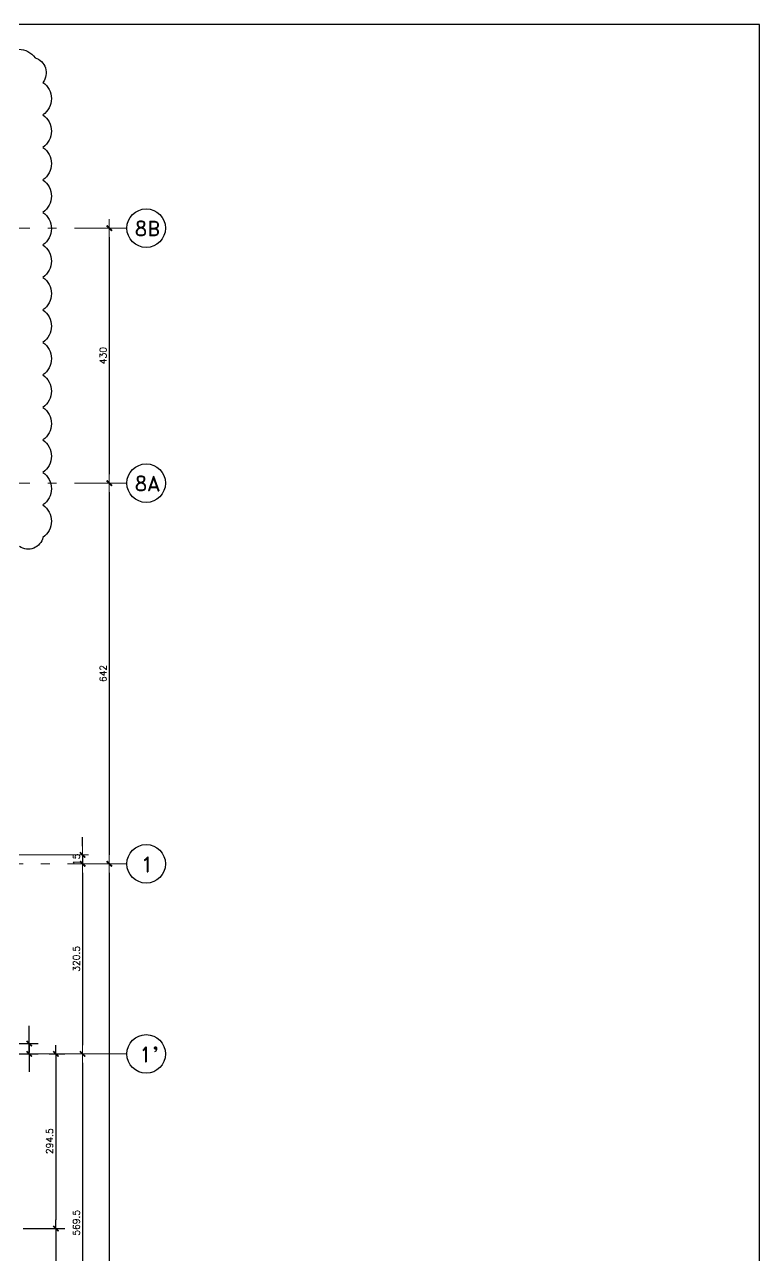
# Model space of a CAD drawing. Extents: x -58 to 5689, y 67 to 4123.
# Drawn here: x 4448 to 5687, y 2048 to 4123 of the extents above; entities that cross this region are included whole.
import ezdxf

# ---------------------------------------------------------------- set-up
doc = ezdxf.new("R2010")
doc.units = 0
doc.header["$LTSCALE"] = 30
doc.header["$MEASUREMENT"] = 0
doc.linetypes.add('EJES', pattern=[12.5, 10, -1, 0.5, -1])
doc.layers.get('0').update_dxf_attribs({"linetype": 'CONTINUOUS'})
for name, color, linetype in [('RLA-FORMATO', 7, 'CONTINUOUS'), ('RLE-COTAS1', 2, 'CONTINUOUS'), ('RLE-REVISION 0', 1, 'CONTINUOUS')]:
    doc.layers.add(name, color=color, linetype=linetype)
for name, color, linetype, lineweight in [('RLE-COTAS', 2, 'CONTINUOUS', 9), ('RLE-EJE', 3, 'CONTINUOUS', 25), ('RLE-EJES', 1, 'EJES', 15)]:
    doc.layers.add(name, color=color, linetype=linetype, lineweight=lineweight)
doc.styles.add('ROMAND', font='romand', dxfattribs={"height": 31.5})
doc.styles.add('ROMANS', font='romans.shx', dxfattribs={"height": 11.25})
doc.dimstyles.new('ING-50', dxfattribs={"dimscale": 50, "dimtxt": 0.27, "dimasz": 0.3, "dimexe": 0, "dimexo": 0, "dimgap": 0.1, "dimtad": 1, "dimdec": 1, "dimzin": 12, "dimdsep": 46, "dimtxsty": 'ROMANS', "dimblk": 'TICK1', "dimblk1": 'TICK1', "dimblk2": 'TICK1', "dimcen": 0.09, "dimclrd": 2, "dimclre": 1, "dimclrt": 3, "dimadec": 0, "dimazin": 0, "dimtfac": 1, "dimtdec": 0, "dimtix": 1, "dimtmove": 2, "dimatfit": 3, "dimldrblk": 'TICK1', "dimfxl": 0, "dimfxlon": 1, "dimtolj": 1, "dimtzin": 0, "dimarcsym": 0})

# ---------------------------------------------------------------- blocks, each defined once
blk = doc.blocks.new('TICK1')
at = {"color": 2}
for points in [[(0, 0), (-1, 0)], [(0, 0), (1, 0)]]:
    blk.add_lwpolyline(points, dxfattribs=at)
at = {"color": 2, "const_width": 0.2}
blk.add_lwpolyline([(-0.3, -0.3), (0.3, 0.3)], dxfattribs=at)
blk = doc.blocks.new('*D53')
at = {"layer": 'RLE-COTAS', "color": 2, "lineweight": -2, "transparency": 16777216}
blk.add_line((4590.5, 2692.9), (4590.5, 1107.9), dxfattribs=at)
at = {"layer": 'RLE-COTAS', "color": 2, "lineweight": -2, "transparency": 16777216, "xscale": 15, "yscale": 15, "zscale": 15}
for p, rotation in [((4590.5, 2707.9), 90), ((4590.5, 1092.9), 270)]:
    blk.add_blockref('TICK1', p, dxfattribs=dict(at, rotation=rotation))
at = {"layer": 'RLE-COTAS', "color": 3, "transparency": 16777216, "insert": (4579.9, 1900.4), "char_height": 11.25, "width": 44.301, "attachment_point": 5, "rotation": 90, "style": 'ROMANS'}
blk.add_mtext('\\A1;1615', dxfattribs=at)
blk = doc.blocks.new('*D54')
at = {"layer": 'RLE-COTAS', "color": 2, "lineweight": -2, "transparency": 16777216}
for p, q in [((4545.5, 2737.9), (4545.5, 2752.9)), ((4545.5, 2722.9), (4545.5, 2707.9)), ((4545.5, 2692.9), (4545.5, 2677.9))]:
    blk.add_line(p, q, dxfattribs=at)
at = {"layer": 'RLE-COTAS', "color": 2, "lineweight": -2, "transparency": 16777216, "xscale": 15, "yscale": 15, "zscale": 15}
for p, rotation in [((4545.5, 2722.9), 270), ((4545.5, 2707.9), 90)]:
    blk.add_blockref('TICK1', p, dxfattribs=dict(at, rotation=rotation))
at = {"layer": 'RLE-COTAS', "color": 3, "transparency": 16777216, "insert": (4534.9, 2715.4), "char_height": 11.25, "width": 22.151, "attachment_point": 5, "rotation": 90, "style": 'ROMANS'}
blk.add_mtext('\\A1;15', dxfattribs=at)
blk = doc.blocks.new('*D55')
at = {"layer": 'RLE-COTAS', "color": 2, "lineweight": -2, "transparency": 16777216}
blk.add_line((4545.5, 2692.9), (4545.5, 2402.4), dxfattribs=at)
at = {"layer": 'RLE-COTAS', "color": 2, "lineweight": -2, "transparency": 16777216, "xscale": 15, "yscale": 15, "zscale": 15}
for p, rotation in [((4545.5, 2707.9), 90), ((4545.5, 2387.4), 270)]:
    blk.add_blockref('TICK1', p, dxfattribs=dict(at, rotation=rotation))
at = {"layer": 'RLE-COTAS', "color": 3, "transparency": 16777216, "insert": (4534.9, 2547.7), "char_height": 11.25, "width": 49.952, "attachment_point": 5, "rotation": 90, "style": 'ROMANS'}
blk.add_mtext('\\A1;320.5', dxfattribs=at)
blk = doc.blocks.new('*D56')
at = {"layer": 'RLE-COTAS', "color": 2, "lineweight": -2, "transparency": 16777216}
blk.add_line((4545.5, 2372.4), (4545.5, 1832.9), dxfattribs=at)
at = {"layer": 'RLE-COTAS', "color": 2, "lineweight": -2, "transparency": 16777216, "xscale": 15, "yscale": 15, "zscale": 15}
for p, rotation in [((4545.5, 2387.4), 90), ((4545.5, 1817.9), 270)]:
    blk.add_blockref('TICK1', p, dxfattribs=dict(at, rotation=rotation))
at = {"layer": 'RLE-COTAS', "color": 3, "transparency": 16777216, "insert": (4534.9, 2102.7), "char_height": 11.25, "width": 49.952, "attachment_point": 5, "rotation": 90, "style": 'ROMANS'}
blk.add_mtext('\\A1;569.5', dxfattribs=at)
blk = doc.blocks.new('*D25')
at = {"layer": 'RLE-COTAS1', "color": 1, "lineweight": -2, "transparency": 16777216}
for p, q in [((4489, 2387.4), (4515.5, 2387.4)), ((4445.5, 2092.9), (4515.5, 2092.9))]:
    blk.add_line(p, q, dxfattribs=at)
at = {"layer": 'RLE-COTAS1', "color": 2, "lineweight": -2, "transparency": 16777216}
blk.add_line((4500.5, 2372.4), (4500.5, 2107.9), dxfattribs=at)
at = {"layer": 'RLE-COTAS1', "color": 2, "lineweight": -2, "transparency": 16777216, "xscale": 15, "yscale": 15, "zscale": 15}
for p, rotation in [((4500.5, 2387.4), 90), ((4500.5, 2092.9), 270)]:
    blk.add_blockref('TICK1', p, dxfattribs=dict(at, rotation=rotation))
at = {"layer": 'RLE-COTAS1', "color": 3, "transparency": 16777216, "insert": (4489.9, 2240.2), "char_height": 11.25, "width": 49.952, "attachment_point": 5, "rotation": 90, "style": 'ROMANS'}
blk.add_mtext('\\A1;294.5', dxfattribs=at)
blk = doc.blocks.new('*D26')
at = {"layer": 'RLE-COTAS1', "color": 1, "lineweight": -2, "transparency": 16777216}
for p, q in [((4445.5, 2092.9), (4515.5, 2092.9)), ((4445.5, 1852.9), (4515.5, 1852.9))]:
    blk.add_line(p, q, dxfattribs=at)
at = {"layer": 'RLE-COTAS1', "color": 2, "lineweight": -2, "transparency": 16777216}
blk.add_line((4500.5, 2077.9), (4500.5, 1867.9), dxfattribs=at)
at = {"layer": 'RLE-COTAS1', "color": 2, "lineweight": -2, "transparency": 16777216, "xscale": 15, "yscale": 15, "zscale": 15}
for p, rotation in [((4500.5, 2092.9), 90), ((4500.5, 1852.9), 270)]:
    blk.add_blockref('TICK1', p, dxfattribs=dict(at, rotation=rotation))
at = {"layer": 'RLE-COTAS1', "color": 3, "transparency": 16777216, "insert": (4489.9, 1972.9), "char_height": 11.25, "width": 33.226, "attachment_point": 5, "rotation": 90, "style": 'ROMANS'}
blk.add_mtext('\\A1;240', dxfattribs=at)
blk = doc.blocks.new('*D78')
at = {"layer": 'RLE-COTAS1', "color": 2, "lineweight": -2, "transparency": 16777216}
for p, q in [((4455.5, 2419.9), (4455.5, 2434.9)), ((4455.5, 2387.4), (4455.5, 2404.9)), ((4455.5, 2372.4), (4455.5, 2357.4))]:
    blk.add_line(p, q, dxfattribs=at)
at = {"layer": 'RLE-COTAS1', "color": 1, "lineweight": -2, "transparency": 16777216}
for p, q in [((4400.5, 2404.9), (4470.5, 2404.9)), ((4400.5, 2387.4), (4470.5, 2387.4))]:
    blk.add_line(p, q, dxfattribs=at)
at = {"layer": 'RLE-COTAS1', "color": 2, "lineweight": -2, "transparency": 16777216, "xscale": 15, "yscale": 15, "zscale": 15}
for p, rotation in [((4455.5, 2404.9), 270), ((4455.5, 2387.4), 90)]:
    blk.add_blockref('TICK1', p, dxfattribs=dict(at, rotation=rotation))
at = {"layer": 'RLE-COTAS1', "color": 3, "transparency": 16777216, "insert": (4394.9, 2425.8), "char_height": 11.25, "width": 49.952, "attachment_point": 5, "rotation": 90, "style": 'ROMANS'}
blk.add_mtext('\\A1;17.5', dxfattribs=at)
blk = doc.blocks.new('*D79')
at = {"layer": 'RLE-COTAS', "color": 2, "lineweight": -2, "transparency": 16777216}
blk.add_line((4590.5, 3764.9), (4590.5, 3364.9), dxfattribs=at)
at = {"layer": 'RLE-COTAS', "color": 2, "lineweight": -2, "transparency": 16777216, "xscale": 15, "yscale": 15, "zscale": 15}
for p, rotation in [((4590.5, 3779.9), 90), ((4590.5, 3349.9), 270)]:
    blk.add_blockref('TICK1', p, dxfattribs=dict(at, rotation=rotation))
at = {"layer": 'RLE-COTAS', "color": 3, "transparency": 16777216, "insert": (4579.9, 3564.9), "char_height": 11.25, "width": 33.226, "attachment_point": 5, "rotation": 90, "style": 'ROMANS'}
blk.add_mtext('\\A1;430', dxfattribs=at)
blk = doc.blocks.new('*D80')
at = {"layer": 'RLE-COTAS', "color": 2, "lineweight": -2, "transparency": 16777216}
blk.add_line((4590.5, 3334.9), (4590.5, 2722.9), dxfattribs=at)
at = {"layer": 'RLE-COTAS', "color": 2, "lineweight": -2, "transparency": 16777216, "xscale": 15, "yscale": 15, "zscale": 15}
for p, rotation in [((4590.5, 3349.9), 90), ((4590.5, 2707.9), 270)]:
    blk.add_blockref('TICK1', p, dxfattribs=dict(at, rotation=rotation))
at = {"layer": 'RLE-COTAS', "color": 3, "transparency": 16777216, "insert": (4579.9, 3028.9), "char_height": 11.25, "width": 33.226, "attachment_point": 5, "rotation": 90, "style": 'ROMANS'}
blk.add_mtext('\\A1;642', dxfattribs=at)

msp = doc.modelspace()

# ---------------------------------------------------------------- linework, layer by layer
at = {"layer": 'RLA-FORMATO', "color": 6, "linetype": 'Continuous'}
msp.add_lwpolyline([(-58.1, 4123.098), (-58.1, 68.098), (5686.9, 68.098), (5686.9, 4123.098)], close=True, dxfattribs=at)
at = {"layer": 'RLE-EJE'}
for centre in [(4652.699, 3779.933), (4652.699, 3779.933), (4652.699, 3349.933), (4652.699, 3349.933), (4652.699, 2707.933), (4652.699, 2387.432)]:
    msp.add_circle(centre, 32.5, dxfattribs=at)
at = {"layer": 'RLE-EJES', "linetype": 'EJES', "lineweight": 9}
for p, q in [((3031.641, 3779.933), (4620.199, 3779.933)), ((3031.641, 3349.933), (4620.199, 3349.933)), ((770.199, 2707.933), (4620.199, 2707.933)), ((4620.199, 2387.432), (3947.023, 2387.432))]:
    msp.add_line(p, q, dxfattribs=at)
at = {"layer": 'RLE-EJES', "linetype": 'EJES'}
msp.add_line((4555.199, 2722.933), (825.199, 2722.933), dxfattribs=at)
at = {"layer": 'RLE-REVISION 0'}
msp.add_lwpolyline([(4410.424, 4067.183, -0.52056705), (4465.239, 4067.183, -0.52056705), (4478.62, 4025.75, -0.52056705), (4478.62, 3970.935, -0.52056705), (4478.62, 3916.12, -0.52056705), (4478.62, 3861.305, -0.52056705), (4478.62, 3806.49, -0.52056705), (4478.62, 3751.675, -0.52056705), (4478.62, 3696.86, -0.52056705), (4478.62, 3642.045, -0.52056705), (4478.62, 3587.23, -0.52056705), (4478.62, 3532.415, -0.52056705), (4478.62, 3477.6, -0.52056705), (4478.62, 3422.785, -0.52056705), (4478.62, 3367.97, -0.52056705), (4478.62, 3313.155, -0.52056705), (4478.62, 3258.34, -0.52056705), (4439.261, 3242.883, -0.52056705)], format="xyb", dxfattribs=at)

# ---------------------------------------------------------------- texts
at = {"layer": 'RLE-EJE', "color": 5, "lineweight": 9, "char_height": 25, "width": 1, "attachment_point": 1, "style": 'ROMAND'}
for s, insert in [('8B', (4633.045, 3791.697)), ('8A', (4633.045, 3361.697)), ('1', (4643.645, 2719.697)), ("1'", (4640.928, 2399.183))]:
    msp.add_mtext(s, dxfattribs=dict(at, insert=insert))

# ---------------------------------------------------------------- dimensions: what is measured, and where the dimension line sits
at = {"layer": 'RLE-COTAS'}
for base, p1, p2, picture, middle in [((4590.528, 3349.933), (4595.528, 3779.933), (4595.528, 3349.933), '*D79', (4579.903, 3564.933)), ((4590.528, 2707.933), (4595.528, 3349.933), (4595.528, 2707.933), '*D80', (4579.903, 3028.933)), ((4545.528, 2707.933), (4550.528, 2722.933), (4550.528, 2707.933), '*D54', (4534.903, 2715.433)), ((4545.528, 2387.432), (4550.528, 2707.933), (4550.528, 2387.432), '*D55', (4534.903, 2547.683)), ((4590.528, 1092.933), (4595.528, 2707.933), (4595.528, 1092.933), '*D53', (4579.903, 1900.433)), ((4545.528, 1817.933), (4550.528, 2387.432), (4550.528, 1817.933), '*D56', (4534.903, 2102.683))]:
    dim = msp.add_linear_dim(base=base, p1=p1, p2=p2, angle=90, dimstyle='ING-50', override={"dimexe": 0, "dimexo": 0, "dimdec": 1, "dimfxl": 0, "dimfxlon": 1}, dxfattribs=at)
    dim.commit()
    dim.dimension.update_dxf_attribs({"geometry": picture, "text_midpoint": middle})
at = {"layer": 'RLE-COTAS1'}
dim = msp.add_linear_dim(base=(4455.528, 2404.932), p1=(4394.03, 2387.432), p2=(4245.199, 2404.932), angle=270, dimstyle='ING-50', override={"dimexe": 0.3, "dimfxl": 1.1}, dxfattribs=at)
dim.commit()
dim.dimension.update_dxf_attribs({"geometry": '*D78', "text_midpoint": (4394.903, 2425.787), "dimtype": 160})
for base, p1, p2, picture, middle in [((4500.528, 2092.933), (4489.03, 2387.432), (4380.528, 2092.933), '*D25', (4489.903, 2240.183)), ((4500.528, 1852.933), (4380.528, 2092.933), (4380.528, 1852.933), '*D26', (4489.903, 1972.933))]:
    dim = msp.add_linear_dim(base=base, p1=p1, p2=p2, angle=90, dimstyle='ING-50', override={"dimexe": 0.3, "dimexo": 0, "dimdec": 1, "dimfxl": 1.1, "dimfxlon": 1}, dxfattribs=at)
    dim.commit()
    dim.dimension.update_dxf_attribs({"geometry": picture, "text_midpoint": middle})

doc.saveas('drawing.dxf')
